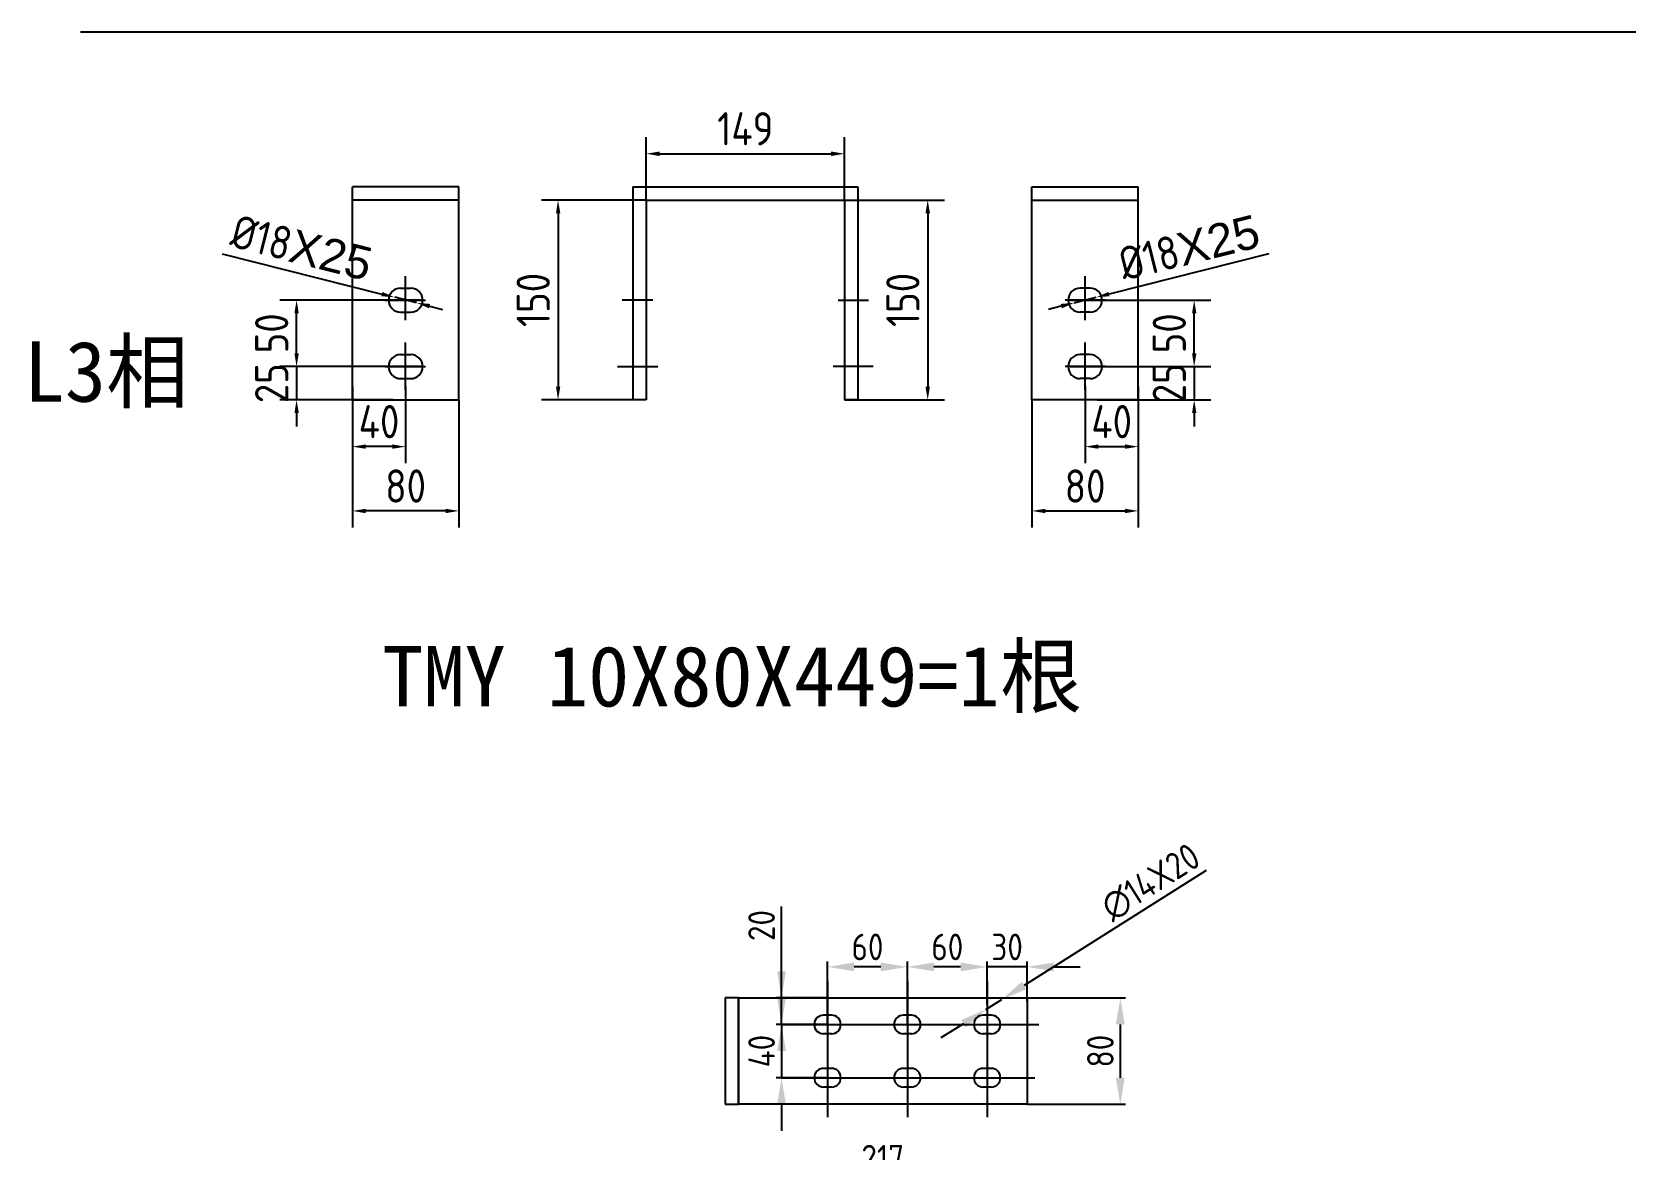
# Model space of a CAD drawing. Extents: x 619634 to 631942, y -3666 to 10046.
# Drawn here: x 621078 to 622276, y 8060 to 8900 of the extents above; entities that cross this region are included whole.
import ezdxf

# ---------------------------------------------------------------- set-up
doc = ezdxf.new("R2010")
doc.units = 0
doc.header["$LTSCALE"] = 1000
doc.header["$MEASUREMENT"] = 0
doc.header["$PDMODE"] = 35
doc.layers.get('Defpoints').update_dxf_attribs({"linetype": 'CONTINUOUS'})
doc.layers.add('1-文字1', color=7, linetype='CONTINUOUS')
doc.layers.add('标注', color=3, linetype='CONTINUOUS')
doc.styles.get("Standard").update_dxf_attribs({"font": 'GBENOR', "bigfont": 'GBCBIG'})
doc.styles.add('STYLE2', font='', dxfattribs={"height": 7})
doc.styles.get('STYLE2').set_extended_font_data('SimSun')
doc.dimstyles.new('ISO-25', dxfattribs={"dimtxt": 2.5, "dimasz": 2.5, "dimexe": 1.25, "dimexo": 0.625, "dimtad": 1, "dimtxsty": 'Standard', "dimcen": 2.5, "dimadec": 0, "dimazin": 0, "dimtfac": 1, "dimtmove": 0, "dimatfit": 3, "dimfxl": 1, "dimarcsym": 0})
doc.dimstyles.get("Standard").update_dxf_attribs({"dimscale": 100, "dimtxt": 3.5, "dimasz": 3.5, "dimexe": 0, "dimexo": 0, "dimgap": 0.2, "dimtad": 1, "dimdec": 0, "dimzin": 0, "dimdsep": 46, "dimtxsty": 'Standard', "dimcen": 0.09, "dimclrd": 3, "dimclre": 3, "dimclrt": 3, "dimadec": 0, "dimazin": 0, "dimtfac": 1, "dimtdec": 0, "dimtmove": 2, "dimatfit": 3, "dimfxl": 1, "dimtolj": 1, "dimtzin": 0, "dimarcsym": 0})
doc.dimstyles.new('STANDARD$0', dxfattribs={"dimtxt": 5, "dimasz": 5, "dimexe": 2.5, "dimexo": 0, "dimgap": 1.25, "dimtad": 1, "dimdec": 0, "dimzin": 0, "dimdsep": 46, "dimtxsty": 'Standard', "dimcen": 0, "dimadec": 0, "dimazin": 0, "dimtfac": 0.514286, "dimtdec": 0, "dimtix": 1, "dimtmove": 0, "dimatfit": 3, "dimfxl": 1, "dimtolj": 1, "dimtzin": 0, "dimarcsym": 0})

# ---------------------------------------------------------------- blocks, each defined once
blk = doc.blocks.new('*D922')
at = {"layer": 'Defpoints', "color": 0}
for p in [(621540.3, 8774), (621474, 8623.8), (621540.3, 8623.8)]:
    blk.add_point(p, dxfattribs=at)
at = {"layer": '标注', "color": 0, "lineweight": -2}
for p, q in [((621540.3, 8774), (621461.5, 8774)), ((621474, 8764), (621474, 8633.8)), ((621540.3, 8623.8), (621461.5, 8623.8))]:
    blk.add_line(p, q, dxfattribs=at)
at = {"layer": '标注', "color": 0}
for points in [[(621472.4, 8764), (621475.7, 8764), (621474, 8774)], [(621472.4, 8633.8), (621475.7, 8633.8), (621474, 8623.8)]]:
    blk.add_solid(points, dxfattribs=at)
at = {"layer": '标注', "color": 0, "insert": (621455.3, 8698.9), "char_height": 25, "attachment_point": 5, "rotation": 90}
blk.add_mtext('\\A1;150', dxfattribs=at)
blk = doc.blocks.new('*D923')
at = {"layer": 'Defpoints', "color": 0}
for p in [(621689.3, 8808.8), (621540.3, 8774), (621689.3, 8774)]:
    blk.add_point(p, dxfattribs=at)
at = {"layer": '标注', "color": 0, "lineweight": -2}
for p, q in [((621540.3, 8774), (621540.3, 8821.3)), ((621689.3, 8774), (621689.3, 8821.3)), ((621550.3, 8808.8), (621679.3, 8808.8))]:
    blk.add_line(p, q, dxfattribs=at)
at = {"layer": '标注', "color": 0}
for points in [[(621550.3, 8810.5), (621550.3, 8807.1), (621540.3, 8808.8)], [(621679.3, 8810.5), (621679.3, 8807.1), (621689.3, 8808.8)]]:
    blk.add_solid(points, dxfattribs=at)
at = {"layer": '标注', "color": 0, "insert": (621614.8, 8827.6), "char_height": 25, "attachment_point": 5}
blk.add_mtext('\\A1;149', dxfattribs=at)
blk = doc.blocks.new('*D924')
at = {"layer": 'Defpoints', "color": 0}
for p in [(621689.3, 8774), (621689.3, 8623.8), (621751.9, 8623.8)]:
    blk.add_point(p, dxfattribs=at)
at = {"layer": '标注', "color": 0, "lineweight": -2}
for p, q in [((621689.3, 8774), (621764.4, 8774)), ((621751.9, 8764), (621751.9, 8633.8)), ((621689.3, 8623.8), (621764.4, 8623.8))]:
    blk.add_line(p, q, dxfattribs=at)
at = {"layer": '标注', "color": 0}
for points in [[(621750.2, 8764), (621753.6, 8764), (621751.9, 8774)], [(621750.2, 8633.8), (621753.6, 8633.8), (621751.9, 8623.8)]]:
    blk.add_solid(points, dxfattribs=at)
at = {"layer": '标注', "color": 0, "insert": (621733.2, 8698.9), "char_height": 25, "attachment_point": 5, "rotation": 90}
blk.add_mtext('\\A1;150', dxfattribs=at)
blk = doc.blocks.new('*D925')
at = {"layer": 'Defpoints', "color": 0}
for p in [(621351.2, 8700.9), (621367.7, 8696.7)]:
    blk.add_point(p, dxfattribs=at)
at = {"layer": '标注', "color": 0, "lineweight": -2}
for p, q in [((621221.4, 8733.6), (621341.5, 8703.3)), ((621367.7, 8696.7), (621351.2, 8700.9)), ((621377.4, 8694.3), (621387.1, 8691.8))]:
    blk.add_line(p, q, dxfattribs=at)
at = {"layer": '标注', "color": 0}
for points in [[(621341.9, 8704.9), (621341.1, 8701.7), (621351.2, 8700.9)], [(621377.8, 8695.9), (621377, 8692.6), (621367.7, 8696.7)]]:
    blk.add_solid(points, dxfattribs=at)
at = {"layer": '标注', "color": 0, "insert": (621281.2, 8738.1), "char_height": 25, "attachment_point": 5, "rotation": 345.8641}
blk.add_mtext('\\A1;%%c18{\\fArial|b0|i0|c0|p32;X25}', dxfattribs=at)
blk = doc.blocks.new('*D926')
at = {"layer": 'Defpoints', "color": 0}
for p in [(621277.4, 8698.8), (621359.4, 8698.8), (621355.9, 8648.8)]:
    blk.add_point(p, dxfattribs=at)
at = {"layer": '标注', "color": 0, "lineweight": -2}
for p, q in [((621359.4, 8698.8), (621264.9, 8698.8)), ((621277.4, 8658.8), (621277.4, 8688.8)), ((621355.9, 8648.8), (621264.9, 8648.8))]:
    blk.add_line(p, q, dxfattribs=at)
at = {"layer": '标注', "color": 0}
for points in [[(621275.8, 8688.8), (621279.1, 8688.8), (621277.4, 8698.8)], [(621275.8, 8658.8), (621279.1, 8658.8), (621277.4, 8648.8)]]:
    blk.add_solid(points, dxfattribs=at)
at = {"layer": '标注', "color": 0, "insert": (621258.7, 8673.8), "char_height": 25, "attachment_point": 5, "rotation": 90}
blk.add_mtext('\\A1;50', dxfattribs=at)
blk = doc.blocks.new('*D927')
at = {"layer": 'Defpoints', "color": 0}
for p in [(621350.1, 8648.8), (621277.4, 8623.8), (621350.1, 8623.8)]:
    blk.add_point(p, dxfattribs=at)
at = {"layer": '标注', "color": 0, "lineweight": -2}
for p, q in [((621277.4, 8658.8), (621277.4, 8668.8)), ((621350.1, 8648.8), (621264.9, 8648.8)), ((621277.4, 8648.8), (621277.4, 8623.8)), ((621350.1, 8623.8), (621264.9, 8623.8)), ((621277.4, 8613.8), (621277.4, 8603.8))]:
    blk.add_line(p, q, dxfattribs=at)
at = {"layer": '标注', "color": 0}
for points in [[(621275.8, 8658.8), (621279.1, 8658.8), (621277.4, 8648.8)], [(621275.8, 8613.8), (621279.1, 8613.8), (621277.4, 8623.8)]]:
    blk.add_solid(points, dxfattribs=at)
at = {"layer": '标注', "color": 0, "insert": (621258.7, 8636.3), "char_height": 25, "attachment_point": 5, "rotation": 90}
blk.add_mtext('\\A1;25', dxfattribs=at)
blk = doc.blocks.new('*D928')
at = {"layer": 'Defpoints', "color": 0}
for p in [(621319.4, 8623.8), (621399.4, 8623.8), (621319.4, 8540.3)]:
    blk.add_point(p, dxfattribs=at)
at = {"layer": '标注', "color": 0, "lineweight": -2}
for p, q in [((621319.4, 8623.8), (621319.4, 8527.8)), ((621399.4, 8623.8), (621399.4, 8527.8)), ((621389.4, 8540.3), (621329.4, 8540.3))]:
    blk.add_line(p, q, dxfattribs=at)
at = {"layer": '标注', "color": 0}
for points in [[(621329.4, 8541.9), (621329.4, 8538.6), (621319.4, 8540.3)], [(621389.4, 8541.9), (621389.4, 8538.6), (621399.4, 8540.3)]]:
    blk.add_solid(points, dxfattribs=at)
at = {"layer": '标注', "color": 0, "insert": (621359.4, 8559), "char_height": 25, "attachment_point": 5}
blk.add_mtext('\\A1;80', dxfattribs=at)
blk = doc.blocks.new('*D929')
at = {"layer": 'Defpoints', "color": 0}
for p in [(621319.4, 8633.8), (621359.4, 8633.8), (621319.4, 8588.6)]:
    blk.add_point(p, dxfattribs=at)
at = {"layer": '标注', "color": 0, "lineweight": -2}
for p, q in [((621319.4, 8633.8), (621319.4, 8576.1)), ((621359.4, 8633.8), (621359.4, 8576.1)), ((621349.4, 8588.6), (621329.4, 8588.6))]:
    blk.add_line(p, q, dxfattribs=at)
at = {"layer": '标注', "color": 0}
for points in [[(621329.4, 8590.3), (621329.4, 8587), (621319.4, 8588.6)], [(621349.4, 8590.3), (621349.4, 8587), (621359.4, 8588.6)]]:
    blk.add_solid(points, dxfattribs=at)
at = {"layer": '标注', "color": 0, "insert": (621339.4, 8607.4), "char_height": 25, "attachment_point": 5}
blk.add_mtext('\\A1;40', dxfattribs=at)
blk = doc.blocks.new('*D930')
at = {"layer": 'Defpoints', "color": 0}
for p in [(621862, 8696.7), (621878.5, 8700.9)]:
    blk.add_point(p, dxfattribs=at)
at = {"layer": '标注', "color": 0, "lineweight": -2}
for p, q in [((622008.3, 8733.6), (621888.2, 8703.3)), ((621862, 8696.7), (621878.5, 8700.9)), ((621852.3, 8694.3), (621842.6, 8691.8))]:
    blk.add_line(p, q, dxfattribs=at)
at = {"layer": '标注', "color": 0}
for points in [[(621851.9, 8695.9), (621852.7, 8692.6), (621862, 8696.7)], [(621887.8, 8704.9), (621888.6, 8701.7), (621878.5, 8700.9)]]:
    blk.add_solid(points, dxfattribs=at)
at = {"layer": '标注', "color": 0, "insert": (621948.4, 8738.1), "char_height": 25, "attachment_point": 5, "rotation": 14.1359}
blk.add_mtext('\\A1;%%c18{\\fArial|b0|i0|c0|p32;X25}', dxfattribs=at)
blk = doc.blocks.new('*D931')
at = {"layer": 'Defpoints', "color": 0}
for p in [(621870.2, 8698.8), (621952.2, 8698.8), (621873.7, 8648.8)]:
    blk.add_point(p, dxfattribs=at)
at = {"layer": '标注', "color": 0, "lineweight": -2}
for p, q in [((621870.2, 8698.8), (621964.7, 8698.8)), ((621952.2, 8658.8), (621952.2, 8688.8)), ((621873.7, 8648.8), (621964.7, 8648.8))]:
    blk.add_line(p, q, dxfattribs=at)
at = {"layer": '标注', "color": 0}
for points in [[(621950.6, 8688.8), (621953.9, 8688.8), (621952.2, 8698.8)], [(621950.6, 8658.8), (621953.9, 8658.8), (621952.2, 8648.8)]]:
    blk.add_solid(points, dxfattribs=at)
at = {"layer": '标注', "color": 0, "insert": (621933.5, 8673.8), "char_height": 25, "attachment_point": 5, "rotation": 90}
blk.add_mtext('\\A1;50', dxfattribs=at)
blk = doc.blocks.new('*D932')
at = {"layer": 'Defpoints', "color": 0}
for p in [(621879.6, 8648.8), (621879.6, 8623.8), (621952.2, 8623.8)]:
    blk.add_point(p, dxfattribs=at)
at = {"layer": '标注', "color": 0, "lineweight": -2}
for p, q in [((621952.2, 8658.8), (621952.2, 8668.8)), ((621879.6, 8648.8), (621964.7, 8648.8)), ((621952.2, 8648.8), (621952.2, 8623.8)), ((621879.6, 8623.8), (621964.7, 8623.8)), ((621952.2, 8613.8), (621952.2, 8603.8))]:
    blk.add_line(p, q, dxfattribs=at)
at = {"layer": '标注', "color": 0}
for points in [[(621950.6, 8658.8), (621953.9, 8658.8), (621952.2, 8648.8)], [(621950.6, 8613.8), (621953.9, 8613.8), (621952.2, 8623.8)]]:
    blk.add_solid(points, dxfattribs=at)
at = {"layer": '标注', "color": 0, "insert": (621933.5, 8636.3), "char_height": 25, "attachment_point": 5, "rotation": 90}
blk.add_mtext('\\A1;25', dxfattribs=at)
blk = doc.blocks.new('*D933')
at = {"layer": 'Defpoints', "color": 0}
for p in [(621830.2, 8623.8), (621910.2, 8623.8), (621910.2, 8540.3)]:
    blk.add_point(p, dxfattribs=at)
at = {"layer": '标注', "color": 0, "lineweight": -2}
for p, q in [((621830.2, 8623.8), (621830.2, 8527.8)), ((621910.2, 8623.8), (621910.2, 8527.8)), ((621840.2, 8540.3), (621900.2, 8540.3))]:
    blk.add_line(p, q, dxfattribs=at)
at = {"layer": '标注', "color": 0}
for points in [[(621840.2, 8541.9), (621840.2, 8538.6), (621830.2, 8540.3)], [(621900.2, 8541.9), (621900.2, 8538.6), (621910.2, 8540.3)]]:
    blk.add_solid(points, dxfattribs=at)
at = {"layer": '标注', "color": 0, "insert": (621870.2, 8559), "char_height": 25, "attachment_point": 5}
blk.add_mtext('\\A1;80', dxfattribs=at)
blk = doc.blocks.new('*D934')
at = {"layer": 'Defpoints', "color": 0}
for p in [(621870.2, 8633.8), (621910.2, 8633.8), (621910.2, 8588.6)]:
    blk.add_point(p, dxfattribs=at)
at = {"layer": '标注', "color": 0, "lineweight": -2}
for p, q in [((621870.2, 8633.8), (621870.2, 8576.1)), ((621910.2, 8633.8), (621910.2, 8576.1)), ((621880.2, 8588.6), (621900.2, 8588.6))]:
    blk.add_line(p, q, dxfattribs=at)
at = {"layer": '标注', "color": 0}
for points in [[(621880.2, 8590.3), (621880.2, 8587), (621870.2, 8588.6)], [(621900.2, 8590.3), (621900.2, 8587), (621910.2, 8588.6)]]:
    blk.add_solid(points, dxfattribs=at)
at = {"layer": '标注', "color": 0, "insert": (621890.2, 8607.4), "char_height": 25, "attachment_point": 5}
blk.add_mtext('\\A1;40', dxfattribs=at)
blk = doc.blocks.new('*D879')
at = {"layer": 'Defpoints', "color": 0}
for p in [(621807.5, 8172.9), (621795.7, 8165.5)]:
    blk.add_point(p, dxfattribs=at)
at = {"layer": '标注', "color": 0, "lineweight": -2}
for p, q in [((621961.3, 8269.9), (621824.4, 8183.6)), ((621795.7, 8165.5), (621807.5, 8172.9)), ((621778.8, 8154.8), (621761.8, 8144.1))]:
    blk.add_line(p, q, dxfattribs=at)
at = {"layer": '标注', "color": 0}
for points in [[(621822.7, 8186.4), (621826.2, 8180.8), (621807.5, 8172.9)], [(621777, 8157.6), (621780.5, 8152), (621795.7, 8165.5)]]:
    blk.add_solid(points, dxfattribs=at)
at = {"layer": '标注', "color": 0, "insert": (621919.5, 8261.2), "char_height": 20, "attachment_point": 5, "rotation": 32.2215}
blk.add_mtext('∅14X20', dxfattribs=at)
blk = doc.blocks.new('*D880')
at = {"layer": 'Defpoints', "color": 0}
for p in [(621826.6, 8038.7), (621609.6, 8009.3), (621826.6, 8009.3)]:
    blk.add_point(p, dxfattribs=at)
at = {"layer": '标注', "color": 0, "lineweight": -2}
for p, q in [((621609.6, 8009.3), (621609.6, 8042.7)), ((621629.6, 8038.7), (621806.6, 8038.7)), ((621826.6, 8009.3), (621826.6, 8042.7))]:
    blk.add_line(p, q, dxfattribs=at)
at = {"layer": '标注', "color": 0}
for points in [[(621629.6, 8042), (621629.6, 8035.3), (621609.6, 8038.7)], [(621806.6, 8042), (621806.6, 8035.3), (621826.6, 8038.7)]]:
    blk.add_solid(points, dxfattribs=at)
at = {"layer": '标注', "color": 0, "insert": (621718.1, 8053.7), "char_height": 20, "attachment_point": 5}
blk.add_mtext('217', dxfattribs=at)
blk = doc.blocks.new('*D882')
at = {"layer": 'Defpoints', "color": 0}
for p in [(621796.6, 8197.5), (621796.6, 8174.3), (621826.6, 8171.5)]:
    blk.add_point(p, dxfattribs=at)
at = {"layer": '标注', "color": 0, "lineweight": -2}
for p, q in [((621776.6, 8197.5), (621756.6, 8197.5)), ((621796.6, 8174.3), (621796.6, 8201.5)), ((621826.6, 8197.5), (621796.6, 8197.5)), ((621826.6, 8171.5), (621826.6, 8201.5)), ((621846.6, 8197.5), (621866.6, 8197.5))]:
    blk.add_line(p, q, dxfattribs=at)
at = {"layer": '标注', "color": 0}
for points in [[(621776.6, 8200.8), (621776.6, 8194.2), (621796.6, 8197.5)], [(621846.6, 8200.8), (621846.6, 8194.2), (621826.6, 8197.5)]]:
    blk.add_solid(points, dxfattribs=at)
at = {"layer": '标注', "color": 0, "insert": (621811.6, 8212.5), "char_height": 20, "attachment_point": 5}
blk.add_mtext('30', dxfattribs=at)
blk = doc.blocks.new('*D883')
at = {"layer": 'Defpoints', "color": 0}
for p in [(621736.6, 8197.5), (621796.6, 8169.3), (621736.6, 8154.2)]:
    blk.add_point(p, dxfattribs=at)
at = {"layer": '标注', "color": 0, "lineweight": -2}
for p, q in [((621736.6, 8154.2), (621736.6, 8201.5)), ((621776.6, 8197.5), (621756.6, 8197.5)), ((621796.6, 8169.3), (621796.6, 8201.5))]:
    blk.add_line(p, q, dxfattribs=at)
at = {"layer": '标注', "color": 0}
for points in [[(621756.6, 8200.8), (621756.6, 8194.2), (621736.6, 8197.5)], [(621776.6, 8200.8), (621776.6, 8194.2), (621796.6, 8197.5)]]:
    blk.add_solid(points, dxfattribs=at)
at = {"layer": '标注', "color": 0, "insert": (621766.6, 8212.5), "char_height": 20, "attachment_point": 5}
blk.add_mtext('60', dxfattribs=at)
blk = doc.blocks.new('*D884')
at = {"layer": 'Defpoints', "color": 0}
for p in [(621676.6, 8197.5), (621676.6, 8154.2), (621736.6, 8154.2)]:
    blk.add_point(p, dxfattribs=at)
at = {"layer": '标注', "color": 0, "lineweight": -2}
for p, q in [((621676.6, 8154.2), (621676.6, 8201.5)), ((621716.6, 8197.5), (621696.6, 8197.5)), ((621736.6, 8154.2), (621736.6, 8201.5))]:
    blk.add_line(p, q, dxfattribs=at)
at = {"layer": '标注', "color": 0}
for points in [[(621696.6, 8200.8), (621696.6, 8194.2), (621676.6, 8197.5)], [(621716.6, 8200.8), (621716.6, 8194.2), (621736.6, 8197.5)]]:
    blk.add_solid(points, dxfattribs=at)
at = {"layer": '标注', "color": 0, "insert": (621706.6, 8212.5), "char_height": 20, "attachment_point": 5}
blk.add_mtext('60', dxfattribs=at)
blk = doc.blocks.new('*D885')
at = {"layer": 'Defpoints', "color": 0}
for p in [(621676.6, 8154.2), (621642, 8114.2), (621676.6, 8114.2)]:
    blk.add_point(p, dxfattribs=at)
at = {"layer": '标注', "color": 0, "lineweight": -2}
for p, q in [((621642, 8174.2), (621642, 8194.2)), ((621676.6, 8154.2), (621638, 8154.2)), ((621642, 8154.2), (621642, 8114.2)), ((621676.6, 8114.2), (621638, 8114.2)), ((621642, 8094.2), (621642, 8074.2))]:
    blk.add_line(p, q, dxfattribs=at)
at = {"layer": '标注', "color": 0}
for points in [[(621638.7, 8174.2), (621645.3, 8174.2), (621642, 8154.2)], [(621638.7, 8094.2), (621645.3, 8094.2), (621642, 8114.2)]]:
    blk.add_solid(points, dxfattribs=at)
at = {"layer": '标注', "color": 0, "insert": (621627, 8134.2), "char_height": 20, "attachment_point": 5, "rotation": 90}
blk.add_mtext('40', dxfattribs=at)
blk = doc.blocks.new('*D886')
at = {"layer": 'Defpoints', "color": 0}
for p in [(621642, 8174.2), (621676.6, 8174.2), (621676.6, 8154.2)]:
    blk.add_point(p, dxfattribs=at)
at = {"layer": '标注', "color": 0, "lineweight": -2}
for p, q in [((621642, 8194.2), (621642, 8243)), ((621676.6, 8174.2), (621638, 8174.2)), ((621642, 8154.2), (621642, 8174.2)), ((621676.6, 8154.2), (621638, 8154.2)), ((621642, 8134.2), (621642, 8114.2))]:
    blk.add_line(p, q, dxfattribs=at)
at = {"layer": '标注', "color": 0}
for points in [[(621638.7, 8194.2), (621645.3, 8194.2), (621642, 8174.2)], [(621638.7, 8134.2), (621645.3, 8134.2), (621642, 8154.2)]]:
    blk.add_solid(points, dxfattribs=at)
at = {"layer": '标注', "color": 0, "insert": (621627, 8228.6), "char_height": 20, "attachment_point": 5, "rotation": 90}
blk.add_mtext('20', dxfattribs=at)
blk = doc.blocks.new('*D892')
at = {"layer": 'Defpoints', "color": 0}
for p in [(621826.6, 8174.2), (621896.7, 8174.2), (621826.6, 8094.2)]:
    blk.add_point(p, dxfattribs=at)
at = {"layer": '标注', "color": 0, "lineweight": -2}
for p, q in [((621826.6, 8174.2), (621900.7, 8174.2)), ((621896.7, 8114.2), (621896.7, 8154.2)), ((621826.6, 8094.2), (621900.7, 8094.2))]:
    blk.add_line(p, q, dxfattribs=at)
at = {"layer": '标注', "color": 0}
for points in [[(621893.3, 8154.2), (621900, 8154.2), (621896.7, 8174.2)], [(621893.3, 8114.2), (621900, 8114.2), (621896.7, 8094.2)]]:
    blk.add_solid(points, dxfattribs=at)
at = {"layer": '标注', "color": 0, "insert": (621881.7, 8134.2), "char_height": 20, "attachment_point": 5, "rotation": 90}
blk.add_mtext('80', dxfattribs=at)

msp = doc.modelspace()

# ---------------------------------------------------------------- linework, layer by layer
at = {"layer": '1-文字1', "color": 220}
msp.add_line((621114.963, 8900.438), (622854.644, 8900.438), dxfattribs=at)
at = {"layer": '标注', "color": 0}
for p, q in [((621319.424, 8623.783), (621319.424, 8783.995)), ((621399.424, 8783.995), (621319.424, 8783.995)), ((621399.424, 8623.783), (621399.424, 8783.995)), ((621530.324, 8783.995), (621530.324, 8623.783)), ((621530.324, 8783.995), (621699.324, 8783.995)), ((621699.324, 8783.995), (621699.324, 8623.783)), ((621830.224, 8623.783), (621830.224, 8783.995)), ((621830.224, 8783.995), (621910.224, 8783.995)), ((621910.224, 8623.783), (621910.224, 8783.995)), ((621399.424, 8773.995), (621319.424, 8773.995)), ((621540.324, 8773.995), (621689.324, 8773.995)), ((621540.324, 8773.995), (621540.324, 8623.783)), ((621689.324, 8773.995), (621689.324, 8623.783)), ((621830.224, 8773.995), (621910.224, 8773.995)), ((621359.424, 8685.677), (621359.424, 8716.889)), ((621359.424, 8683.774), (621359.424, 8716.88)), ((621870.224, 8685.677), (621870.224, 8716.889)), ((621870.224, 8683.774), (621870.224, 8716.88)), ((621344.141, 8698.783), (621373.998, 8698.783)), ((621344.496, 8698.783), (621374.353, 8698.783)), ((621370.57, 8698.783), (621347.57, 8698.783)), ((621355.65, 8707.783), (621363.198, 8707.783)), ((621545.157, 8698.783), (621522.157, 8698.783)), ((621684.491, 8698.783), (621707.491, 8698.783)), ((621885.152, 8698.783), (621855.295, 8698.783)), ((621885.506, 8698.783), (621855.649, 8698.783)), ((621859.078, 8698.783), (621882.078, 8698.783)), ((621873.998, 8707.783), (621866.449, 8707.783)), ((621355.65, 8689.783), (621363.198, 8689.783)), ((621873.998, 8689.783), (621866.449, 8689.783)), ((621359.424, 8635.677), (621359.424, 8666.889)), ((621359.424, 8633.774), (621359.424, 8666.88)), ((621359.424, 8631.274), (621359.424, 8664.38)), ((621870.224, 8635.677), (621870.224, 8666.889)), ((621870.224, 8633.774), (621870.224, 8666.88)), ((621870.224, 8631.274), (621870.224, 8664.38)), ((621344.141, 8648.783), (621373.998, 8648.783)), ((621344.496, 8648.783), (621374.353, 8648.783)), ((621370.57, 8648.783), (621347.57, 8648.783)), ((621355.65, 8657.783), (621363.198, 8657.783)), ((621518.728, 8648.783), (621548.585, 8648.783)), ((621519.083, 8648.783), (621548.94, 8648.783)), ((621710.565, 8648.783), (621680.708, 8648.783)), ((621710.919, 8648.783), (621681.062, 8648.783)), ((621885.152, 8648.783), (621855.295, 8648.783)), ((621885.506, 8648.783), (621855.649, 8648.783)), ((621859.078, 8648.783), (621882.078, 8648.783)), ((621873.998, 8657.783), (621866.449, 8657.783)), ((621355.65, 8639.783), (621363.198, 8639.783)), ((621873.998, 8639.783), (621866.449, 8639.783)), ((621319.424, 8623.783), (621399.424, 8623.783)), ((621540.324, 8623.783), (621530.324, 8623.783)), ((621699.324, 8623.783), (621689.324, 8623.783)), ((621910.224, 8623.783), (621830.224, 8623.783)), ((621676.593, 8186.396), (621676.593, 8084.498)), ((621736.593, 8186.396), (621736.593, 8084.498)), ((621796.593, 8186.396), (621796.593, 8084.498)), ((621599.593, 8174.19), (621599.593, 8094.19)), ((621599.593, 8174.19), (621599.593, 8094.19)), ((621599.593, 8174.19), (621599.593, 8094.19)), ((621599.593, 8174.19), (621599.593, 8094.19)), ((621609.593, 8174.19), (621599.593, 8174.19)), ((621599.593, 8174.19), (621599.593, 8094.19)), ((621609.593, 8174.19), (621609.593, 8094.19)), ((621609.593, 8174.19), (621826.593, 8174.19)), ((621609.593, 8094.19), (621609.593, 8174.19)), ((621826.593, 8174.19), (621826.593, 8094.19)), ((621679.593, 8161.19), (621673.593, 8161.19)), ((621739.593, 8161.19), (621733.593, 8161.19)), ((621799.593, 8161.19), (621793.593, 8161.19)), ((621641.988, 8154.19), (621835.512, 8154.19)), ((621679.593, 8147.19), (621673.593, 8147.19)), ((621739.593, 8147.19), (621733.593, 8147.19)), ((621799.593, 8147.19), (621793.593, 8147.19)), ((621679.593, 8121.19), (621673.593, 8121.19)), ((621739.593, 8121.19), (621733.593, 8121.19)), ((621799.593, 8121.19), (621793.593, 8121.19)), ((621641.812, 8114.19), (621832.408, 8114.19)), ((621679.593, 8107.19), (621673.593, 8107.19)), ((621739.593, 8107.19), (621733.593, 8107.19)), ((621799.593, 8107.19), (621793.593, 8107.19)), ((621599.593, 8094.19), (621609.593, 8094.19)), ((621599.593, 8094.19), (621609.593, 8094.19)), ((621826.593, 8094.19), (621609.593, 8094.19))]:
    msp.add_line(p, q, dxfattribs=at)
for centre, radius, start, end in [((621355.65, 8698.783), 9, 90, 270), ((621363.198, 8698.783), 9, 270, 90), ((621866.449, 8698.783), 9, 90, 270), ((621873.998, 8698.783), 9, 270, 90), ((621355.65, 8648.783), 9, 90, 270), ((621363.198, 8648.783), 9, 270, 90), ((621866.449, 8648.783), 9, 90, 270), ((621873.998, 8648.783), 9, 270, 90), ((621673.593, 8154.19), 7, 90, 270), ((621679.593, 8154.19), 7, 270, 90), ((621733.593, 8154.19), 7, 90, 270), ((621739.593, 8154.19), 7, 270, 90), ((621793.593, 8154.19), 7, 90, 270), ((621799.593, 8154.19), 7, 270, 90), ((621673.593, 8114.19), 7, 90, 270), ((621679.593, 8114.19), 7, 270, 90), ((621733.593, 8114.19), 7, 90, 270), ((621739.593, 8114.19), 7, 270, 90), ((621793.593, 8114.19), 7, 90, 270), ((621799.593, 8114.19), 7, 270, 90)]:
    msp.add_arc(centre, radius, start, end, dxfattribs=at)

# ---------------------------------------------------------------- texts
at = {"layer": '1-文字1', "color": 0, "style": 'STYLE2'}
for s, p in [('L3相', (621072.29, 8622.384)), ('TMY 10X80X449=1根', (621341.871, 8393.264))]:
    msp.add_text(s, height=45.4896, dxfattribs=at).set_placement(p)

# ---------------------------------------------------------------- dimensions: what is measured, and where the dimension line sits
at = {"layer": '标注', "color": 0}
for base, p1, p2, dimstyle, override, picture, middle in [((621689.324, 8808.804), (621540.324, 8773.995), (621689.324, 8773.995), 'STANDARD$0', {"dimscale": 5, "dimasz": 2}, '*D923', (621614.824, 8827.554)), ((621319.424, 8588.629), (621359.424, 8633.774), (621319.424, 8633.774), 'STANDARD$0', {"dimscale": 5, "dimasz": 2}, '*D929', (621339.424, 8607.379)), ((621319.424, 8540.269), (621399.424, 8623.783), (621319.424, 8623.783), 'STANDARD$0', {"dimscale": 5, "dimasz": 2}, '*D928', (621359.424, 8559.019)), ((621676.593, 8197.512), (621736.593, 8154.19), (621676.593, 8154.19), 'ISO-25', {"dimscale": 8, "dimexe": 0.5, "dimexo": 0, "dimdec": 0, "dimtdec": 0}, '*D884', (621706.593, 8212.512)), ((621736.593, 8197.512), (621796.593, 8169.26), (621736.593, 8154.19), 'ISO-25', {"dimscale": 8, "dimexe": 0.5, "dimexo": 0, "dimdec": 0, "dimtdec": 0}, '*D883', (621766.593, 8212.512)), ((621796.593, 8197.512), (621826.593, 8171.496), (621796.593, 8174.26), 'ISO-25', {"dimscale": 8, "dimexe": 0.5, "dimexo": 0, "dimdec": 0, "dimtdec": 0}, '*D882', (621811.593, 8212.512)), ((621826.593, 8038.676), (621609.593, 8009.28), (621826.593, 8009.28), 'ISO-25', {"dimscale": 8, "dimexe": 0.5, "dimexo": 0, "dimdec": 0, "dimtdec": 0}, '*D880', (621718.093, 8053.676))]:
    dim = msp.add_linear_dim(base=base, p1=p1, p2=p2, dimstyle=dimstyle, override=override, dxfattribs=at)
    dim.commit()
    dim.dimension.update_dxf_attribs({"geometry": picture, "text_midpoint": middle})
for p1, p2, picture, middle in [((621367.667, 8696.707), (621351.182, 8700.859), '*D925', (621281.221, 8738.086)), ((621861.981, 8696.707), (621878.466, 8700.859), '*D930', (621948.427, 8738.086))]:
    dim = msp.add_diameter_dim_2p(p1=p1, p2=p2, text='%%c18{\\fArial|b0|i0|c0|p32;X25}', dimstyle='Standard', override={"dimscale": 5, "dimtxt": 5, "dimasz": 2, "dimexe": 2.5, "dimgap": 1.25, "dimcen": 0, "dimclrd": 0, "dimclre": 0, "dimclrt": 0, "dimtfac": 0.514286, "dimtix": 1, "dimtmove": 0}, dxfattribs=at)
    dim.commit()
    dim.dimension.update_dxf_attribs({"geometry": picture, "text_midpoint": middle})
for base, p1, p2, angle, dimstyle, override, picture, middle in [((621474.038, 8623.783), (621540.324, 8773.995), (621540.324, 8623.783), 90, 'STANDARD$0', {"dimscale": 5, "dimasz": 2}, '*D922', (621455.288, 8698.889)), ((621751.914, 8623.783), (621689.324, 8773.995), (621689.324, 8623.783), 90, 'STANDARD$0', {"dimscale": 5, "dimasz": 2}, '*D924', (621733.164, 8698.889)), ((621277.422, 8698.783), (621355.9, 8648.783), (621359.424, 8698.783), 90, 'STANDARD$0', {"dimscale": 5, "dimasz": 2}, '*D926', (621258.672, 8673.783)), ((621952.225, 8698.783), (621873.748, 8648.783), (621870.224, 8698.783), 90, 'STANDARD$0', {"dimscale": 5, "dimasz": 2}, '*D931', (621933.475, 8673.783)), ((621277.422, 8623.783), (621350.077, 8648.783), (621350.077, 8623.783), 90, 'STANDARD$0', {"dimscale": 5, "dimasz": 2}, '*D927', (621258.672, 8636.283)), ((621952.225, 8623.783), (621879.57, 8648.783), (621879.57, 8623.783), 90, 'STANDARD$0', {"dimscale": 5, "dimasz": 2}, '*D932', (621933.475, 8636.283)), ((621910.224, 8588.629), (621870.224, 8633.774), (621910.224, 8633.774), 180, 'STANDARD$0', {"dimscale": 5, "dimasz": 2}, '*D934', (621890.224, 8607.379)), ((621910.224, 8540.269), (621830.224, 8623.783), (621910.224, 8623.783), 180, 'STANDARD$0', {"dimscale": 5, "dimasz": 2}, '*D933', (621870.224, 8559.019)), ((621641.988, 8174.19), (621676.593, 8154.19), (621676.593, 8174.19), 90, 'ISO-25', {"dimscale": 8, "dimexe": 0.5, "dimexo": 0, "dimdec": 0, "dimtdec": 0}, '*D886', (621626.988, 8228.575)), ((621641.988, 8114.19), (621676.593, 8154.19), (621676.593, 8114.19), 90, 'ISO-25', {"dimscale": 8, "dimexe": 0.5, "dimexo": 0, "dimdec": 0, "dimtdec": 0}, '*D885', (621626.988, 8134.19)), ((621896.681, 8174.19), (621826.593, 8094.19), (621826.593, 8174.19), 90, 'ISO-25', {"dimscale": 8, "dimexe": 0.5, "dimexo": 0, "dimdec": 0, "dimtdec": 0}, '*D892', (621881.681, 8134.19))]:
    dim = msp.add_linear_dim(base=base, p1=p1, p2=p2, angle=angle, dimstyle=dimstyle, override=override, dxfattribs=at)
    dim.commit()
    dim.dimension.update_dxf_attribs({"geometry": picture, "text_midpoint": middle})
dim = msp.add_diameter_dim_2p(p1=(621795.671, 8165.458), p2=(621807.515, 8172.923), text='<>X20', dimstyle='ISO-25', override={"dimscale": 8, "dimexe": 0.5, "dimexo": 0, "dimdec": 0, "dimtdec": 0}, dxfattribs=at)
dim.commit()
dim.dimension.update_dxf_attribs({"geometry": '*D879', "text_midpoint": (621927.484, 8248.534), "dimtype": 163})

doc.saveas('drawing.dxf')
